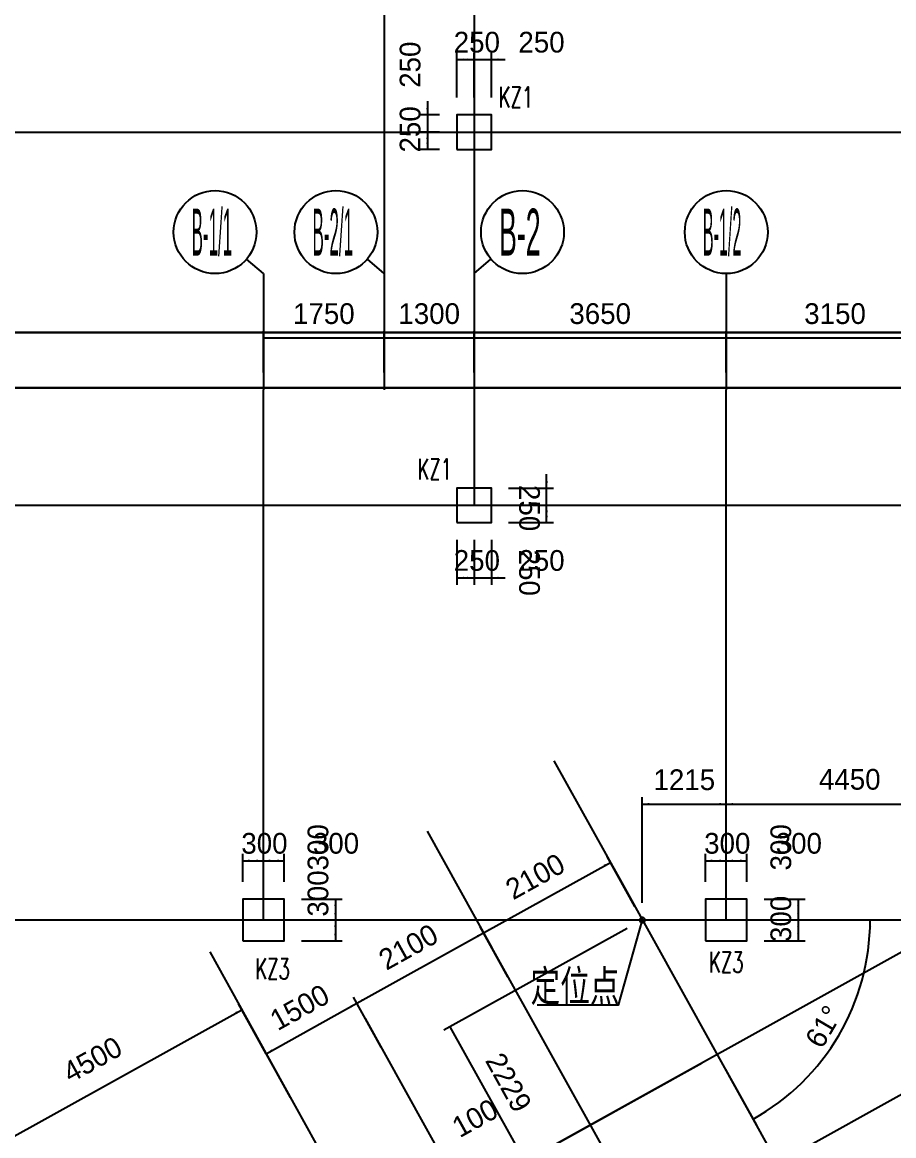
# Model space of a CAD drawing. Extents: x 387171 to 699106, y 11966 to 245688.
# Drawn here: x 493817 to 506433, y 135566 to 151678 of the extents above; entities that cross this region are included whole.
import ezdxf
from ezdxf.enums import TextEntityAlignment as Align

# ---------------------------------------------------------------- set-up
doc = ezdxf.new("R2010")
doc.units = 0
doc.header["$LTSCALE"] = 100
doc.header["$MEASUREMENT"] = 0
for name, color, linetype in [('COLU', 7, 'Continuous'), ('DIM', 3, 'Continuous'), ('DOTE', 253, 'Continuous'), ('h后浇带', 51, 'Continuous'), ('L-AXIS', 3, 'Continuous'), ('NUM', 7, 'Continuous'), ('小尺寸', 4, 'Continuous')]:
    doc.layers.add(name, color=color, linetype=linetype)
doc.styles.add('hztxt', font='hztxt')
doc.styles.get("Standard").update_dxf_attribs({"font": 'standard'})
doc.dimstyles.get("Standard").update_dxf_attribs({"dimtxt": 300, "dimasz": 100, "dimexe": 100, "dimexo": 250, "dimgap": 100, "dimtad": 0, "dimtoh": 1, "dimdec": 0, "dimdsep": 46, "dimcen": 0.09, "dimclrt": 7, "dimadec": 0, "dimazin": 0, "dimtfac": 1, "dimtdec": 4, "dimtofl": 0, "dimtmove": 0, "dimatfit": 3, "dimfxl": 1, "dimtolj": 1, "dimtzin": 0, "dimarcsym": 0})

# ---------------------------------------------------------------- blocks, each defined once
blk = doc.blocks.new('*D538')
at = {"layer": 'L-AXIS', "color": 0, "linetype": 'ByBlock', "lineweight": -2}
for p, q in [((505172, 138688), (506191, 138688)), ((503998, 136522), (504445, 135719))]:
    blk.add_line(p, q, dxfattribs=at)
blk.add_arc((502793, 138688), 3298, 299.0809, 0, dxfattribs=at)
for points in [[(506091, 138688), (506106, 138588), (506073, 138588)], [(504396, 135806), (504474, 135870), (504491, 135841)]]:
    blk.add_solid(points, dxfattribs=at)
at = {"layer": 'L-AXIS', "color": 7, "linetype": 'Continuous', "lineweight": -2, "insert": (505550, 137067), "char_height": 300, "width": 438.33, "attachment_point": 8, "rotation": 59.5405, "style": 'hztxt'}
blk.add_mtext('61%%D', dxfattribs=at)
blk = doc.blocks.new('*D85')
at = {"layer": 'L-AXIS', "color": 0, "linetype": 'ByBlock', "lineweight": -2}
for p, q in [((502793, 138938), (502793, 140465)), ((502793, 140365), (504008, 140365)), ((504008, 139659), (504008, 140465))]:
    blk.add_line(p, q, dxfattribs=at)
for points in [[(502793, 140365), (502893, 140382), (502893, 140348)], [(504008, 140365), (503908, 140348), (503908, 140382)]]:
    blk.add_solid(points, dxfattribs=at)
at = {"layer": 'L-AXIS', "color": 7, "linetype": 'Continuous', "lineweight": -2, "insert": (503401, 140715), "char_height": 300, "width": 685, "attachment_point": 5, "style": 'hztxt'}
blk.add_mtext('1215', dxfattribs=at)
blk = doc.blocks.new('*D327')
at = {"layer": 'L-AXIS', "color": 0, "linetype": 'ByBlock', "lineweight": -2}
for p, q in [((502684, 138885), (502282, 139608)), ((500495, 138501), (502331, 139521)), ((500848, 137865), (500446, 138589))]:
    blk.add_line(p, q, dxfattribs=at)
for points in [[(502331, 139521), (502251, 139458), (502235, 139487)], [(500495, 138501), (500574, 138564), (500590, 138535)]]:
    blk.add_solid(points, dxfattribs=at)
at = {"layer": 'L-AXIS', "color": 7, "linetype": 'Continuous', "lineweight": -2, "insert": (501243, 139317), "char_height": 300, "width": 775, "attachment_point": 5, "rotation": 29.0454, "style": 'hztxt'}
blk.add_mtext('2100', dxfattribs=at)
blk = doc.blocks.new('*D560')
at = {"layer": 'L-AXIS', "color": 0, "linetype": 'ByBlock', "lineweight": -2}
for p, q in [((500848, 137865), (500446, 138589)), ((498659, 137482), (500495, 138501)), ((499012, 136846), (498610, 137569))]:
    blk.add_line(p, q, dxfattribs=at)
for points in [[(500495, 138501), (500416, 138438), (500399, 138467)], [(498659, 137482), (498738, 137545), (498755, 137516)]]:
    blk.add_solid(points, dxfattribs=at)
at = {"layer": 'L-AXIS', "color": 7, "linetype": 'Continuous', "lineweight": -2, "insert": (499407, 138297), "char_height": 300, "width": 775, "attachment_point": 5, "rotation": 29.0454, "style": 'hztxt'}
blk.add_mtext('2100', dxfattribs=at)
blk = doc.blocks.new('*D2511')
at = {"layer": 'L-AXIS', "color": 0, "linetype": 'ByBlock', "lineweight": -2}
for p, q in [((497348, 136753), (496946, 137476)), ((493061, 135204), (496995, 137389)), ((493414, 134569), (493012, 135292))]:
    blk.add_line(p, q, dxfattribs=at)
for points in [[(496995, 137389), (496915, 137326), (496899, 137355)], [(493061, 135204), (493140, 135267), (493156, 135238)]]:
    blk.add_solid(points, dxfattribs=at)
at = {"layer": 'L-AXIS', "color": 7, "linetype": 'Continuous', "lineweight": -2, "insert": (494834, 136667), "char_height": 300, "width": 790, "attachment_point": 5, "rotation": 29.0454, "style": 'hztxt'}
blk.add_mtext('4500', dxfattribs=at)
blk = doc.blocks.new('*D2733')
at = {"layer": 'L-AXIS', "color": 0, "linetype": 'ByBlock', "lineweight": -2}
for p, q in [((497348, 136753), (498659, 137482)), ((499012, 136846), (498610, 137569)), ((497701, 136118), (497299, 136841))]:
    blk.add_line(p, q, dxfattribs=at)
for points in [[(498659, 137482), (498580, 137418), (498564, 137448)], [(497348, 136753), (497427, 136816), (497443, 136787)]]:
    blk.add_solid(points, dxfattribs=at)
at = {"layer": 'L-AXIS', "color": 7, "linetype": 'Continuous', "lineweight": -2, "insert": (497833, 137423), "char_height": 300, "width": 690, "attachment_point": 5, "rotation": 29.0454, "style": 'hztxt'}
blk.add_mtext('1500', dxfattribs=at)
blk = doc.blocks.new('*D2811')
at = {"layer": 'L-AXIS', "color": 0, "linetype": 'ByBlock', "lineweight": -2}
for p, q in [((502575, 138566), (499922, 137091)), ((500009, 137140), (501093, 135192)), ((503658, 136618), (501005, 135143))]:
    blk.add_line(p, q, dxfattribs=at)
for points in [[(500009, 137140), (500072, 137060), (500043, 137044)], [(501093, 135192), (501029, 135271), (501059, 135287)]]:
    blk.add_solid(points, dxfattribs=at)
at = {"layer": 'L-AXIS', "color": 7, "linetype": 'Continuous', "lineweight": -2, "insert": (500857, 136336), "char_height": 300, "width": 775, "attachment_point": 5, "rotation": 299.0809, "style": 'hztxt'}
blk.add_mtext('2229', dxfattribs=at)
blk = doc.blocks.new('*D864')
at = {"layer": 'L-AXIS', "color": 0, "linetype": 'ByBlock', "lineweight": -2}
for p, q in [((504008, 139659), (504008, 140465)), ((504008, 140365), (508458, 140365)), ((508458, 139659), (508458, 140465))]:
    blk.add_line(p, q, dxfattribs=at)
for points in [[(504008, 140365), (504108, 140382), (504108, 140348)], [(508458, 140365), (508358, 140348), (508358, 140382)]]:
    blk.add_solid(points, dxfattribs=at)
at = {"layer": 'L-AXIS', "color": 7, "linetype": 'Continuous', "lineweight": -2, "insert": (505796, 140721), "char_height": 300, "width": 795, "attachment_point": 5, "style": 'hztxt'}
blk.add_mtext('4450', dxfattribs=at)
blk = doc.blocks.new('*D1560')
at = {"layer": 'L-AXIS', "color": 0, "linetype": 'ByBlock', "lineweight": -2}
for p, q in [((499058, 146608), (499058, 147210)), ((499058, 147110), (500358, 147110)), ((500358, 146608), (500358, 147210))]:
    blk.add_line(p, q, dxfattribs=at)
for points in [[(499058, 147110), (499158, 147126), (499158, 147093)], [(500358, 147110), (500258, 147093), (500258, 147126)]]:
    blk.add_solid(points, dxfattribs=at)
at = {"layer": 'L-AXIS', "color": 7, "linetype": 'Continuous', "lineweight": -2, "insert": (499708, 147460), "char_height": 300, "width": 690, "attachment_point": 5, "style": 'hztxt'}
blk.add_mtext('1300', dxfattribs=at)
blk = doc.blocks.new('*D1529')
at = {"layer": 'L-AXIS', "color": 0, "linetype": 'ByBlock', "lineweight": -2}
for p, q in [((497308, 146608), (497308, 147210)), ((497308, 147110), (499058, 147110)), ((499058, 146608), (499058, 147210))]:
    blk.add_line(p, q, dxfattribs=at)
for points in [[(497308, 147110), (497408, 147126), (497408, 147093)], [(499058, 147110), (498958, 147093), (498958, 147126)]]:
    blk.add_solid(points, dxfattribs=at)
at = {"layer": 'L-AXIS', "color": 7, "linetype": 'Continuous', "lineweight": -2, "insert": (498183, 147460), "char_height": 300, "width": 690, "attachment_point": 5, "style": 'hztxt'}
blk.add_mtext('1750', dxfattribs=at)
blk = doc.blocks.new('_AXISO')
blk.add_circle((0, 0), 0.5)
blk = doc.blocks.new('*D1798')
at = {"layer": 'L-AXIS', "color": 0, "linetype": 'ByBlock', "lineweight": -2}
for p, q in [((504008, 146608), (504008, 147210)), ((504008, 147110), (507158, 147110)), ((507158, 146608), (507158, 147210))]:
    blk.add_line(p, q, dxfattribs=at)
for points in [[(504008, 147110), (504108, 147126), (504108, 147093)], [(507158, 147110), (507058, 147093), (507058, 147126)]]:
    blk.add_solid(points, dxfattribs=at)
at = {"layer": 'L-AXIS', "color": 7, "linetype": 'Continuous', "lineweight": -2, "insert": (505583, 147460), "char_height": 300, "width": 775, "attachment_point": 5, "style": 'hztxt'}
blk.add_mtext('3150', dxfattribs=at)
blk = doc.blocks.new('*D2043')
at = {"layer": 'L-AXIS', "color": 0, "linetype": 'ByBlock', "lineweight": -2}
for p, q in [((500358, 146608), (500358, 147210)), ((500358, 147110), (504008, 147110)), ((504008, 146608), (504008, 147210))]:
    blk.add_line(p, q, dxfattribs=at)
for points in [[(500358, 147110), (500458, 147126), (500458, 147093)], [(504008, 147110), (503908, 147093), (503908, 147126)]]:
    blk.add_solid(points, dxfattribs=at)
at = {"layer": 'L-AXIS', "color": 7, "linetype": 'Continuous', "lineweight": -2, "insert": (502183, 147460), "char_height": 300, "width": 775, "attachment_point": 5, "style": 'hztxt'}
blk.add_mtext('3650', dxfattribs=at)
blk = doc.blocks.new('*D3335')
at = {"layer": '小尺寸', "color": 0, "linetype": 'ByBlock', "lineweight": -2}
for p, q in [((499714, 135170), (500151, 135412)), ((500035, 135004), (499841, 135354)), ((500122, 135053), (499928, 135403))]:
    blk.add_line(p, q, dxfattribs=at)
for points in [[(499977, 135315), (500056, 135378), (500072, 135349)], [(499889, 135267), (499810, 135203), (499794, 135233)]]:
    blk.add_solid(points, dxfattribs=at)
at = {"layer": '小尺寸', "color": 7, "linetype": 'Continuous', "lineweight": -2, "insert": (500371, 135820), "char_height": 300, "width": 476.67, "attachment_point": 5, "rotation": 29.0454, "style": 'hztxt'}
blk.add_mtext('100', dxfattribs=at)
blk = doc.blocks.new('*D3858')
at = {"layer": 'DIM', "color": 0, "linetype": 'ByBlock', "lineweight": -2}
for p, q in [((499683, 150538), (499683, 149888)), ((499858, 150338), (499583, 150338)), ((499858, 150088), (499583, 150088))]:
    blk.add_line(p, q, dxfattribs=at)
for points in [[(499683, 150338), (499666, 150438), (499699, 150438)], [(499683, 150088), (499699, 149988), (499666, 149988)]]:
    blk.add_solid(points, dxfattribs=at)
at = {"layer": 'DIM', "color": 7, "linetype": 'Continuous', "lineweight": -2, "insert": (499433, 151064), "char_height": 300, "width": 566.67, "attachment_point": 5, "rotation": 90, "style": 'hztxt'}
blk.add_mtext('250', dxfattribs=at)
blk = doc.blocks.new('*D4338')
at = {"layer": 'DIM', "color": 0, "linetype": 'ByBlock', "lineweight": -2}
for p, q in [((499858, 150088), (499583, 150088)), ((499683, 150088), (499683, 149838)), ((499858, 149838), (499583, 149838))]:
    blk.add_line(p, q, dxfattribs=at)
for points in [[(499683, 150088), (499699, 149988), (499666, 149988)], [(499683, 149838), (499666, 149938), (499699, 149938)]]:
    blk.add_solid(points, dxfattribs=at)
at = {"layer": 'DIM', "color": 7, "linetype": 'Continuous', "lineweight": -2, "insert": (499433, 150128), "char_height": 300, "width": 566.67, "attachment_point": 5, "rotation": 90, "style": 'hztxt'}
blk.add_mtext('250', dxfattribs=at)
blk = doc.blocks.new('*D2453')
at = {"layer": 'DIM', "color": 0, "linetype": 'ByBlock', "lineweight": -2}
for p, q in [((500108, 150588), (500108, 151238)), ((500108, 151138), (500358, 151138)), ((500358, 150588), (500358, 151238))]:
    blk.add_line(p, q, dxfattribs=at)
for points in [[(500108, 151138), (500208, 151155), (500208, 151121)], [(500358, 151138), (500258, 151121), (500258, 151155)]]:
    blk.add_solid(points, dxfattribs=at)
at = {"layer": 'DIM', "color": 7, "linetype": 'Continuous', "lineweight": -2, "insert": (500398, 151388), "char_height": 300, "width": 566.67, "attachment_point": 5, "style": 'hztxt'}
blk.add_mtext('250', dxfattribs=at)
blk = doc.blocks.new('*D2666')
at = {"layer": 'DIM', "color": 0, "linetype": 'ByBlock', "lineweight": -2}
for p, q in [((500158, 151138), (500808, 151138)), ((500358, 150588), (500358, 151238)), ((500608, 150588), (500608, 151238))]:
    blk.add_line(p, q, dxfattribs=at)
for points in [[(500358, 151138), (500258, 151121), (500258, 151155)], [(500608, 151138), (500708, 151155), (500708, 151121)]]:
    blk.add_solid(points, dxfattribs=at)
at = {"layer": 'DIM', "color": 7, "linetype": 'Continuous', "lineweight": -2, "insert": (501334, 151388), "char_height": 300, "width": 566.67, "attachment_point": 5, "style": 'hztxt'}
blk.add_mtext('250', dxfattribs=at)
blk = doc.blocks.new('*D3419')
at = {"layer": 'DIM', "color": 0, "linetype": 'ByBlock', "lineweight": -2}
for p, q in [((500108, 144188), (500108, 143538)), ((500358, 144188), (500358, 143538)), ((500108, 143638), (500358, 143638))]:
    blk.add_line(p, q, dxfattribs=at)
for points in [[(500108, 143638), (500208, 143655), (500208, 143621)], [(500358, 143638), (500258, 143621), (500258, 143655)]]:
    blk.add_solid(points, dxfattribs=at)
at = {"layer": 'DIM', "color": 7, "linetype": 'Continuous', "lineweight": -2, "insert": (500398, 143888), "char_height": 300, "width": 566.67, "attachment_point": 5, "style": 'hztxt'}
blk.add_mtext('250', dxfattribs=at)
blk = doc.blocks.new('*D3628')
at = {"layer": 'DIM', "color": 0, "linetype": 'ByBlock', "lineweight": -2}
for p, q in [((500358, 144188), (500358, 143538)), ((500608, 144188), (500608, 143538)), ((500158, 143638), (500808, 143638))]:
    blk.add_line(p, q, dxfattribs=at)
for points in [[(500358, 143638), (500258, 143621), (500258, 143655)], [(500608, 143638), (500708, 143655), (500708, 143621)]]:
    blk.add_solid(points, dxfattribs=at)
at = {"layer": 'DIM', "color": 7, "linetype": 'Continuous', "lineweight": -2, "insert": (501334, 143888), "char_height": 300, "width": 566.67, "attachment_point": 5, "style": 'hztxt'}
blk.add_mtext('250', dxfattribs=at)
blk = doc.blocks.new('*D3856')
at = {"layer": 'DIM', "color": 0, "linetype": 'ByBlock', "lineweight": -2}
for p, q in [((500858, 144688), (501508, 144688)), ((501408, 144438), (501408, 144688)), ((500858, 144438), (501508, 144438))]:
    blk.add_line(p, q, dxfattribs=at)
for points in [[(501408, 144688), (501425, 144588), (501391, 144588)], [(501408, 144438), (501391, 144538), (501425, 144538)]]:
    blk.add_solid(points, dxfattribs=at)
at = {"layer": 'DIM', "color": 7, "linetype": 'Continuous', "lineweight": -2, "insert": (501158, 143712), "char_height": 300, "width": 566.67, "attachment_point": 5, "rotation": 270, "style": 'hztxt'}
blk.add_mtext('250', dxfattribs=at)
blk = doc.blocks.new('*D4336')
at = {"layer": 'DIM', "color": 0, "linetype": 'ByBlock', "lineweight": -2}
for p, q in [((501408, 144488), (501408, 145138)), ((500858, 144938), (501508, 144938)), ((500858, 144688), (501508, 144688))]:
    blk.add_line(p, q, dxfattribs=at)
for points in [[(501408, 144938), (501391, 145038), (501425, 145038)], [(501408, 144688), (501425, 144588), (501391, 144588)]]:
    blk.add_solid(points, dxfattribs=at)
at = {"layer": 'DIM', "color": 7, "linetype": 'Continuous', "lineweight": -2, "insert": (501158, 144648), "char_height": 300, "width": 566.67, "attachment_point": 5, "rotation": 270, "style": 'hztxt'}
blk.add_mtext('250', dxfattribs=at)
blk = doc.blocks.new('*D87')
at = {"layer": 'DIM', "color": 0, "linetype": 'ByBlock', "lineweight": -2}
for p, q in [((497008, 139238), (497008, 139645)), ((497008, 139545), (497308, 139545)), ((497308, 139238), (497308, 139645))]:
    blk.add_line(p, q, dxfattribs=at)
for points in [[(497008, 139545), (497108, 139562), (497108, 139528)], [(497308, 139545), (497208, 139528), (497208, 139562)]]:
    blk.add_solid(points, dxfattribs=at)
at = {"layer": 'DIM', "color": 7, "linetype": 'Continuous', "lineweight": -2, "insert": (497323, 139795), "char_height": 300, "width": 566.67, "attachment_point": 5, "style": 'hztxt'}
blk.add_mtext('300', dxfattribs=at)
blk = doc.blocks.new('*D331')
at = {"layer": 'DIM', "color": 0, "linetype": 'ByBlock', "lineweight": -2}
for p, q in [((497308, 139238), (497308, 139645)), ((497308, 139545), (497608, 139545)), ((497608, 139238), (497608, 139645))]:
    blk.add_line(p, q, dxfattribs=at)
for points in [[(497308, 139545), (497408, 139562), (497408, 139528)], [(497608, 139545), (497508, 139528), (497508, 139562)]]:
    blk.add_solid(points, dxfattribs=at)
at = {"layer": 'DIM', "color": 7, "linetype": 'Continuous', "lineweight": -2, "insert": (498359, 139795), "char_height": 300, "width": 566.67, "attachment_point": 5, "style": 'hztxt'}
blk.add_mtext('300', dxfattribs=at)
blk = doc.blocks.new('*D563')
at = {"layer": 'DIM', "color": 0, "linetype": 'ByBlock', "lineweight": -2}
for p, q in [((497858, 138988), (498450, 138988)), ((498350, 138988), (498350, 138688)), ((497858, 138688), (498450, 138688))]:
    blk.add_line(p, q, dxfattribs=at)
for points in [[(498350, 138988), (498367, 138888), (498334, 138888)], [(498350, 138688), (498334, 138788), (498367, 138788)]]:
    blk.add_solid(points, dxfattribs=at)
at = {"layer": 'DIM', "color": 7, "linetype": 'Continuous', "lineweight": -2, "insert": (498100, 139739), "char_height": 300, "width": 566.67, "attachment_point": 5, "rotation": 90, "style": 'hztxt'}
blk.add_mtext('300', dxfattribs=at)
blk = doc.blocks.new('*D815')
at = {"layer": 'DIM', "color": 0, "linetype": 'ByBlock', "lineweight": -2}
for p, q in [((497858, 138688), (498450, 138688)), ((498350, 138688), (498350, 138388)), ((497858, 138388), (498450, 138388))]:
    blk.add_line(p, q, dxfattribs=at)
for points in [[(498350, 138688), (498367, 138588), (498334, 138588)], [(498350, 138388), (498334, 138488), (498367, 138488)]]:
    blk.add_solid(points, dxfattribs=at)
at = {"layer": 'DIM', "color": 7, "linetype": 'Continuous', "lineweight": -2, "insert": (498100, 139071), "char_height": 300, "width": 566.67, "attachment_point": 5, "rotation": 90, "style": 'hztxt'}
blk.add_mtext('300', dxfattribs=at)
blk = doc.blocks.new('*D775')
at = {"layer": 'DIM', "color": 0, "linetype": 'ByBlock', "lineweight": -2}
for p, q in [((503708, 139238), (503708, 139645)), ((503708, 139545), (504008, 139545)), ((504008, 139238), (504008, 139645))]:
    blk.add_line(p, q, dxfattribs=at)
for points in [[(503708, 139545), (503808, 139562), (503808, 139528)], [(504008, 139545), (503908, 139528), (503908, 139562)]]:
    blk.add_solid(points, dxfattribs=at)
at = {"layer": 'DIM', "color": 7, "linetype": 'Continuous', "lineweight": -2, "insert": (504023, 139795), "char_height": 300, "width": 566.67, "attachment_point": 5, "style": 'hztxt'}
blk.add_mtext('300', dxfattribs=at)
blk = doc.blocks.new('*D3246')
at = {"layer": 'DIM', "color": 0, "linetype": 'ByBlock', "lineweight": -2}
for p, q in [((504008, 139238), (504008, 139645)), ((504008, 139545), (504308, 139545)), ((504308, 139238), (504308, 139645))]:
    blk.add_line(p, q, dxfattribs=at)
for points in [[(504008, 139545), (504108, 139562), (504108, 139528)], [(504308, 139545), (504208, 139528), (504208, 139562)]]:
    blk.add_solid(points, dxfattribs=at)
at = {"layer": 'DIM', "color": 7, "linetype": 'Continuous', "lineweight": -2, "insert": (505059, 139795), "char_height": 300, "width": 566.67, "attachment_point": 5, "style": 'hztxt'}
blk.add_mtext('300', dxfattribs=at)
blk = doc.blocks.new('*D3476')
at = {"layer": 'DIM', "color": 0, "linetype": 'ByBlock', "lineweight": -2}
for p, q in [((504558, 138988), (505150, 138988)), ((505050, 138988), (505050, 138688)), ((504558, 138688), (505150, 138688))]:
    blk.add_line(p, q, dxfattribs=at)
for points in [[(505050, 138988), (505067, 138888), (505034, 138888)], [(505050, 138688), (505034, 138788), (505067, 138788)]]:
    blk.add_solid(points, dxfattribs=at)
at = {"layer": 'DIM', "color": 7, "linetype": 'Continuous', "lineweight": -2, "insert": (504800, 139739), "char_height": 300, "width": 566.67, "attachment_point": 5, "rotation": 90, "style": 'hztxt'}
blk.add_mtext('300', dxfattribs=at)
blk = doc.blocks.new('*D3719')
at = {"layer": 'DIM', "color": 0, "linetype": 'ByBlock', "lineweight": -2}
for p, q in [((504558, 138688), (505150, 138688)), ((505050, 138688), (505050, 138388)), ((504558, 138388), (505150, 138388))]:
    blk.add_line(p, q, dxfattribs=at)
for points in [[(505050, 138688), (505067, 138588), (505034, 138588)], [(505050, 138388), (505034, 138488), (505067, 138488)]]:
    blk.add_solid(points, dxfattribs=at)
at = {"layer": 'DIM', "color": 7, "linetype": 'Continuous', "lineweight": -2, "insert": (504800, 138703), "char_height": 300, "width": 566.67, "attachment_point": 5, "rotation": 90, "style": 'hztxt'}
blk.add_mtext('300', dxfattribs=at)
blk = doc.blocks.new('后浇带现场')
at = {"color": 6, "lineweight": 30}
for points in [[(662200, 674230), (718557, 674230), (718557, 624270), (707583, 624270), (707286, 620897), (700215, 616964), (698139, 620873), (664797, 619534)], [(662200, 673430), (717757, 673430), (717757, 625070), (706851, 625070), (706526, 621390), (700538, 618060), (698609, 621692), (664765, 620333)]]:
    blk.add_lwpolyline(points, dxfattribs=at)
at = {"layer": 'h后浇带', "color": 1}
for p, q in [((662168, 674230), (787754, 674230)), ((662200, 673430), (787536, 673430))]:
    blk.add_line(p, q, dxfattribs=at)

msp = doc.modelspace()

# ---------------------------------------------------------------- linework, layer by layer
at = {"layer": 'COLU'}
for points in [[(500108.1, 149837.9), (500608.1, 149837.9), (500608.1, 150337.9), (500108.1, 150337.9)], [(500108.1, 144437.9), (500608.1, 144437.9), (500608.1, 144937.9), (500108.1, 144937.9)], [(497008.1, 138387.9), (497608.1, 138387.9), (497608.1, 138987.9), (497008.1, 138987.9)], [(503708.1, 138387.9), (504308.1, 138387.9), (504308.1, 138987.9), (503708.1, 138987.9)]]:
    msp.add_lwpolyline(points, close=True, dxfattribs=at)
at = {"layer": 'DOTE'}
for p, q in [((499058.1, 166887.9), (499058.1, 146357.9)), ((500358.1, 155487.9), (500358.1, 144687.9)), ((491246.2, 150087.9), (605563.5, 150087.9)), ((497308.1, 138687.9), (497308.1, 146357.9)), ((504008.1, 138687.9), (504008.1, 146357.9)), ((491462.9, 144687.9), (604647.2, 144687.9)), ((509551.1, 139892.3), (485532.5, 126553.7)), ((502447.3, 139310.9), (514847.8, 116981.6)), ((491703.8, 138687.9), (593508.1, 138687.9)), ((510425, 138318.7), (499765.7, 132399.1)), ((500611.4, 138291.3), (517042.2, 108704.7)), ((498780.4, 137263), (501078.8, 133124.3)), ((497469, 136534.8), (503360.6, 125925.9))]:
    msp.add_line(p, q, dxfattribs=at)
at = {"layer": 'L-AXIS'}
for p, q in [((497308.1, 148041.3), (497063.6, 148250.8)), ((499058.1, 148041.3), (498813.6, 148250.8)), ((500358.1, 148041.3), (500602.5, 148250.8)), ((497308.1, 148041.3), (497308.1, 146357.9)), ((499058.1, 148041.3), (499058.1, 146357.9)), ((500358.1, 148041.3), (500358.1, 146357.9)), ((504008.1, 148041.3), (504008.1, 146357.9)), ((501513.8, 140991.8), (502452.2, 139302.1)), ((499677.9, 139972.3), (500616.3, 138282.6)), ((496530.7, 138224.5), (497469, 136534.8))]:
    msp.add_line(p, q, dxfattribs=at)
msp.add_lwpolyline([(502793.3, 138687.9), (502444.5, 137454.6), (501268.8, 137454.6)], dxfattribs=at)
msp.add_lwpolyline([(502758.5, 138702, 1), (502828.1, 138673.9, 1)], format="xyb", close=True, dxfattribs=at)

# ---------------------------------------------------------------- block references
at = {"color": 3, "lineweight": 30}
msp.add_blockref('后浇带现场', (-182998.7, -527042.1), dxfattribs=at)
at = {"layer": 'L-AXIS'}
ref = msp.add_blockref('_AXISO', (496608.1, 148641.3), dxfattribs=dict(at, xscale=1199.999999999997, yscale=1200, rotation=359.9996457873818))
ref.add_attrib('A', 'B-1/1', (496268.7, 148301.9), dxfattribs={"height": 678.82, "style": 'hztxt', "width": 0.270833})
ref = msp.add_blockref('_AXISO', (498358.1, 148641.3), dxfattribs=dict(at, xscale=1199.999999999997, yscale=1200, rotation=359.9996457873818))
ref.add_attrib('A', 'B-2/1', (498018.7, 148301.9), dxfattribs={"height": 678.82, "style": 'hztxt', "width": 0.270833})
ref = msp.add_blockref('_AXISO', (501058.1, 148641.3), dxfattribs=dict(at, xscale=1199.999999999997, yscale=1200, rotation=359.9996457873818))
ref.add_attrib('A', 'B-2', (500718.7, 148301.9), dxfattribs={"height": 678.82, "style": 'hztxt', "width": 0.42623})
ref = msp.add_blockref('_AXISO', (504008.1, 148641.3), dxfattribs=dict(at, xscale=1199.999999999997, yscale=1200, rotation=359.9996457873818))
ref.add_attrib('A', 'B-1/2', (503668.7, 148301.9), dxfattribs={"height": 678.82, "style": 'hztxt', "width": 0.257426})

# ---------------------------------------------------------------- texts
at = {"layer": 'L-AXIS', "width": 0.7}
msp.add_text('定位点', height=450, dxfattribs=at).set_placement((501819.3, 137507.9), align=Align.CENTER)
at = {"layer": 'NUM', "color": 200, "width": 0.7}
for s, p in [('KZ1', (500714.1, 150444)), ('KZ1', (499538.3, 145062.8)), ('KZ3', (497190.1, 137830.6)), ('KZ3', (503757.3, 137927.3))]:
    msp.add_text(s, height=300, dxfattribs=at).set_placement(p)

# ---------------------------------------------------------------- dimensions: what is measured, and where the dimension line sits
at = {"layer": 'DIM', "color": 200}
for p1, p2, distance, picture, middle in [((500108.1, 150337.9), (500358.1, 150337.9), 800, '*D2453', (499890, 151387.9)), ((500358.1, 150337.9), (500608.1, 150337.9), 800, '*D2666', (500826.1, 151387.9)), ((500108.1, 150337.9), (500108.1, 150087.9), -425.4, '*D3858', (499432.7, 150556)), ((500108.1, 150087.9), (500108.1, 149837.9), -425.4, '*D4338', (499432.7, 149619.9)), ((500608.1, 144687.9), (500608.1, 144937.9), -800, '*D4336', (501158.1, 145156)), ((500608.1, 144437.9), (500608.1, 144687.9), -800, '*D3856', (501158.1, 144219.9)), ((500108.1, 144437.9), (500358.1, 144437.9), -800, '*D3419', (499890, 143887.9)), ((500358.1, 144437.9), (500608.1, 144437.9), -800, '*D3628', (500826.1, 143887.9))]:
    dim = msp.add_aligned_dim(p1=p1, p2=p2, distance=distance, dimstyle='Standard', dxfattribs=at)
    dim.commit()
    dim.dimension.update_dxf_attribs({"geometry": picture, "text_midpoint": middle})
for base, p1, p2, picture, middle in [((498350.4, 138687.9), (497608.1, 138987.9), (497608.1, 138687.9), '*D563', (498100.4, 139206)), ((505050.4, 138687.9), (504308.1, 138987.9), (504308.1, 138687.9), '*D3476', (504800.4, 139206)), ((498350.4, 138387.9), (497608.1, 138687.9), (497608.1, 138387.9), '*D815', (498100.4, 138537.9)), ((505050.4, 138387.9), (504308.1, 138687.9), (504308.1, 138387.9), '*D3719', (504800.4, 138169.9))]:
    dim = msp.add_linear_dim(base=base, p1=p1, p2=p2, angle=90, dimstyle='Standard', dxfattribs=at)
    dim.commit()
    dim.dimension.update_dxf_attribs({"geometry": picture, "text_midpoint": middle})
for base, p1, p2, picture, middle in [((497308.1, 139544.9), (497008.1, 138987.9), (497308.1, 138987.9), '*D87', (496790, 139794.9)), ((497608.1, 139544.9), (497308.1, 138987.9), (497608.1, 138987.9), '*D331', (497826.1, 139794.9)), ((504008.1, 139544.9), (503708.1, 138987.9), (504008.1, 138987.9), '*D775', (503490, 139794.9)), ((504308.1, 139544.9), (504008.1, 138987.9), (504308.1, 138987.9), '*D3246', (504526.1, 139794.9))]:
    dim = msp.add_linear_dim(base=base, p1=p1, p2=p2, dimstyle='Standard', dxfattribs=at)
    dim.commit()
    dim.dimension.update_dxf_attribs({"geometry": picture, "text_midpoint": middle})
at = {"layer": 'L-AXIS'}
for base, p1, p2, picture, middle in [((499058.1, 147109.6), (497308.1, 146357.9), (499058.1, 146357.9), '*D1529', (498183.1, 147459.6)), ((500358.1, 147109.6), (499058.1, 146357.9), (500358.1, 146357.9), '*D1560', (499708.1, 147459.6)), ((504008.1, 147109.6), (500358.1, 146357.9), (504008.1, 146357.9), '*D2043', (502183.1, 147459.6)), ((507158.1, 147109.6), (504008.1, 146357.9), (507158.1, 146357.9), '*D1798', (505583.1, 147459.6)), ((504008.1, 140365), (502793.3, 138687.9), (504008.1, 139409.1), '*D85', (503400.7, 140715)), ((508458.1, 140365), (504008.1, 139409.1), (508458.1, 139409.1), '*D864', (505795.6, 140721.4))]:
    dim = msp.add_linear_dim(base=base, p1=p1, p2=p2, dimstyle='Standard', dxfattribs=at)
    dim.commit()
    dim.dimension.update_dxf_attribs({"geometry": picture, "text_midpoint": middle})
for base, p1, p2, picture, middle in [((502330.8, 139520.7), (500969.3, 137646.9), (502805.2, 138666.5), '*D327', (501242.9, 139316.9)), ((500494.9, 138501.1), (499133.4, 136627.4), (500969.3, 137646.9), '*D560', (499407, 138297.3)), ((498659, 137481.6), (497822, 135899.1), (499133.4, 136627.4), '*D2733', (497833.4, 137423.4)), ((496994.7, 137388.9), (493535, 134350), (497469, 136534.8), '*D2511', (494833.7, 136666.6))]:
    dim = msp.add_linear_dim(base=base, p1=p1, p2=p2, angle=29.04537, dimstyle='Standard', dxfattribs=at)
    dim.commit()
    dim.dimension.update_dxf_attribs({"geometry": picture, "text_midpoint": middle})
dim = msp.add_aligned_dim(p1=(502793.3, 138687.9), p2=(503876.6, 136740), distance=-3185.7, dimstyle='Standard', dxfattribs=at)
dim.commit()
dim.dimension.update_dxf_attribs({"geometry": '*D2811', "text_midpoint": (500856.8, 136335.7)})
dim = msp.add_angular_dim_2l(base=(505296.7, 136541.3), line1=((502793.3, 138687.9), (503876.6, 136740)), line2=((502793.3, 138687.9), (504922, 138687.9)), dimstyle='Standard', dxfattribs=at)
dim.commit()
dim.dimension.update_dxf_attribs({"geometry": '*D538', "text_midpoint": (505334.2, 137193.6)})
at = {"layer": '小尺寸'}
dim = msp.add_aligned_dim(p1=(500156.1, 134785.8), p2=(500243.5, 134834.3), distance=550, dimstyle='Standard', dxfattribs=at)
dim.commit()
dim.dimension.update_dxf_attribs({"geometry": '*D3335', "text_midpoint": (500031.7, 135631.7)})

doc.saveas('drawing.dxf')
